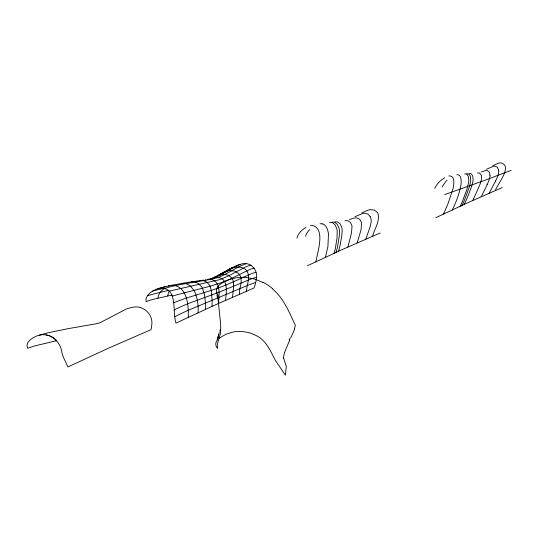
<?xml version="1.0" encoding="UTF-8"?>
<svg xmlns="http://www.w3.org/2000/svg" width="538" height="538" viewBox="0 0 538 538"><rect width="100%" height="100%" fill="white"/><g stroke="black" fill="none" stroke-linecap="round" stroke-linejoin="round"><path stroke-width="0.81" d="M232.544 297.38L233.714 285.644L233.189 280.843A47.028 21.271 -27.2 0 0 231.952 278.233L228.697 275.301L223.99 274.299A11.782 5.4 -28.3 0 0 221.528 274.629L214.682 277.198L216.673 276.155M172.093 295.046L152.402 299.505A48.628 21.728 -25.5 0 0 146.107 301.657L146.033 298.59L147.399 295.745A12.636 5.972 -26 0 1 152.664 291.058L155.643 289.484A8.716 4.136 -26 0 1 157.863 288.711C178.784 284.844 171.938 311.206 175.987 323.109L214.44 305.268L254.017 288.005A81.124 36.497 -26.9 0 0 255.705 282.477A90.034 40.592 -26.6 0 0 256.135 279.881C258.98 270.345 250.231 260.486 240.405 264.34A15.528 7.095 -29 0 0 237.211 265.342L231.898 267.823M157.997 297.965L158.461 295.288L160.297 292.201A13.356 6.274 -26.5 0 1 164.312 288.563M246.485 291.273C246.646 284.501 250.937 277.023 246.693 270.715A36.759 16.638 -28.1 0 0 245.153 269.148L240.963 267.225L235.94 267.117A13.06 5.985 -28.8 0 0 233.25 267.742L224.918 271.589M489.977 175.751L489.452 172.227L487.468 170.66A11.506 4.445 -36.5 0 0 484.926 170.734L481.16 172.019M167.715 295.913L168.549 292.591A14.432 6.745 -26.9 0 1 169.309 291.246M225.63 300.386C226.034 292.733 229.027 279.188 218.3 277.46C200.519 282.114 181.871 283.042 164.245 288.55M218.684 303.392C218.684 295.382 221.602 281.825 211.01 279.363A11.728 5.4 -27.8 0 0 207.54 279.491L207.271 279.545M188.239 317.568C188.717 306.048 187.48 286.498 172.678 285.214A8.756 4.136 -26.5 0 0 171.097 285.429L168.663 285.96M197.964 313.082C198.73 305.988 197.48 298.677 194.864 292.06A98.575 44.607 -24 0 0 193.962 290.332L190.089 285.691L185.583 283.445M365.753 239.275L370.184 226.592L371.126 222.201A43.531 18.864 -32.4 0 0 370.292 216.666M296.922 238.139L298.045 235.072L300.022 232.275A13.026 5.918 -32 0 1 303.923 228.731L305.947 227.386M218.784 334.333L218.408 335.732L219.322 332.524M372.605 236.276C374.307 229.074 379.559 222.402 378.261 214.696A35.932 15.488 -32.9 0 0 377.279 212.409L374.394 210.076L370.359 209.645A12.509 5.407 -33.6 0 0 368.026 210.15L361.933 212.833M218.132 336.694L217.534 338.819L218.515 335.322M357.111 243.055L361.045 229.921L361.59 223.485A42.415 18.474 -32.1 0 0 361.321 222.16L359.7 219.282L356.761 217.917A11.836 5.151 -33.1 0 0 353.641 218.152L349.377 219.612M294.501 329.027L295.335 325.342C289.276 312.322 283.734 298.254 272.403 288.785M219.773 331.159L220.17 329.76M315.934 261.905C317.259 252.591 326.169 227.984 311.704 225.301A8.137 3.712 -32 0 0 310.554 225.462M305.51 236.33L306.64 233.546L308.61 230.721A11.964 5.393 -32.2 0 1 309.619 229.652M217.91 337.501L217.13 339.895M347.891 247.05L351.415 233.243L352.02 226.686A43.766 19.227 -31.8 0 0 351.785 225.261L350.467 222.443L347.985 220.836A11.372 4.99 -32.8 0 0 344.999 220.782M325.349 257.594L327.931 246.444L328.462 234.164A95.845 43.349 -29.2 0 0 327.884 230.903C327.138 228.112 325.752 224.884 322.766 223.942M489.109 193.337L495.565 181.071M434.731 188.394L436.432 185.274L438.726 182.483A12.589 5.104 -35.9 0 1 442.747 179.026L444.704 177.748M289.874 339.686L284.609 352.289L283.587 356.66A44.768 16.093 -27 0 0 283.674 358.167M495.357 190.586C496.769 184.783 513.756 165.536 500.414 162.812A12.192 4.654 -36.8 0 0 498.43 163.216L492.889 165.664M487.206 184.628L481.234 196.8M443.52 214.171L448.147 203.297L452.875 189.134A89.066 37.404 -33.8 0 0 453.763 184.151C454.059 181.212 453.823 175.859 449.802 175.892A7.862 3.201 -36 0 0 448.847 176M290.863 337.588L293.627 331.549A79.012 25.279 -36.3 0 0 294.515 329.021M442.001 186.982L445.928 181.346A11.58 4.654 -36.1 0 1 447.011 180.291M472.841 200.452L479.822 184.816A75.764 30.592 -34.8 0 0 480.952 181.541L481.295 180.163A44.62 17.64 -35.5 0 0 481.51 178.993L481.402 175.381L479.735 173.216A11.042 4.311 -36.3 0 0 477.374 172.994M452.142 210.197C456.184 202.12 459.479 193.512 460.972 184.568A89.812 37.304 -33.9 0 0 461.153 182.57C461.18 180.035 461.355 176.612 458.914 175.085A9.913 3.995 -36.1 0 0 456.823 174.769M217.318 340.077C215.22 342.37 215.267 346.035 217.399 348.301A51.413 10.074 66.5 0 1 217.339 346.042L217.715 342.787L220.264 334.246A104.648 20.074 68.9 0 0 220.533 323.029L217.951 297.951A56.981 12.663 67 0 1 218.072 295.463C210.916 284.898 228.744 279.309 236.249 277.803A34.472 30.175 3.7 0 1 246.243 277.433L254.696 279.094L262.8 282.376M219 338.341L225.973 334.206L233.613 331.919A30.673 27.808 3.1 0 1 242.53 331.529L247.574 332.356A34.257 31.123 3 0 1 256.027 335.497C264.992 339.646 269.612 348.792 273.674 357.239A91.063 79.093 17.9 0 0 275.496 360.521L285.402 375.215L286.283 366.539L283.661 358.173M219.753 274.467L228.051 270.95A11.513 5.279 -28.6 0 1 229.955 270.607L234.595 271.065L238.294 273.311A42.515 19.227 -27.6 0 1 239.329 274.494A45.152 20.417 -27.5 0 1 240.849 277.816C242.214 283.398 238.959 288.772 239.43 294.367M220.782 273.916L225.173 271.461M355.019 216.679L362.666 213.458A11.11 4.822 -33.4 0 1 364.293 213.216L367.905 214.023L370.272 216.673M486.399 169.282L493.319 166.35A10.821 4.149 -36.7 0 1 494.671 166.188L497.341 167.217L498.544 170.089M219.941 274.387L217.823 275.557A53.592 26.355 -28.3 0 1 214.373 277.359L212.591 278.18A8.581 4.022 -28.2 0 1 212.241 278.321L212.201 278.334A6.644 3.107 -28.2 0 1 211.178 278.691L210.755 278.805M218.704 275.046L231.703 267.924M226.801 270.553L229.148 269.276M229.329 269.182L229.934 268.859M230.015 268.812L230.829 268.381M231.495 268.038L232.281 267.628M174.789 316.687L180.418 313.923A123.922 48.292 -27 0 1 188.34 310.244L247.285 285.543A82.892 33.484 -28.5 0 1 255.705 282.477M174.016 309.962L182.994 305.759A78.931 32.744 -26.8 0 1 187.5 303.849L218.011 292.625L251.266 278.919A38.965 16.644 -29 0 1 256.323 277.326M435.78 217.688L465.262 203.889A90.445 31.648 -34.1 0 1 467.347 202.913L502.223 187.587M307.467 265.732L339.592 250.782A93.444 35.723 -31.3 0 1 341.872 249.719L380.144 233.001M173.72 302.8L175.496 302.074A88.662 36.967 -26.5 0 1 186.262 298.086L211.387 290.379A121.682 62.401 -29.5 0 0 218.576 287.864A143.041 74.964 -29.8 0 0 225.906 285.005A153.707 81.433 -29.9 0 0 233.438 281.818A136.329 70.929 -29.7 0 0 240.97 278.348L252.14 273.445A20.78 9.139 -29.2 0 1 255.994 272.41M218.3 277.46L224.306 274.757L239.403 266.512A31.164 13.934 -29.1 0 1 244.131 264.528L246.196 263.802M444.563 194.615L484.59 180.405L511.1 170.371M158.596 288.536L163.075 287.305M157.863 288.711L163.613 287.164M147.399 295.745L152.146 294.434A163.29 65.616 -24.7 0 1 168.394 290.48M169.194 291.139L219.443 279.699L227.392 276.438L246.001 266.761A21.224 9.523 -29.2 0 1 248.926 265.732L250.97 265.16M152.657 291.058L163.377 288.375M163.229 287.258L168.925 285.9M39.281 335.228C50.626 332.202 60.908 341.966 61.984 353.002A249.746 112.65 -31 0 0 63.679 357.878L67.929 366.95L107.889 348.449L151.037 329.659A85.535 38.131 -22.8 0 0 151.682 325.625C153.713 314.152 142.631 304.125 131.38 307.601A16.335 7.552 -24.8 0 0 126.161 309.101L100.989 322.242A9.395 4.418 -23.7 0 1 98.34 323.251L96.679 323.647A31.634 15.232 -23.8 0 1 95.495 323.903L68.124 328.651L49.456 332.504A96.255 41.002 -21.7 0 0 39.281 335.221L38.467 335.436A9.341 4.344 -21.4 0 0 36.039 336.284L32.899 337.931A13.537 6.281 -21.5 0 0 27.821 342.659L26.9 345.423L27.727 348.321A52.058 22.744 -21.6 0 1 34.62 345.941L56.719 340.668L53.834 338.052L50.411 336.169M163.673 287.144L164.998 286.815M168.885 285.913L169.409 285.792M171.266 285.396L181.736 283.452A11.204 5.252 -26.8 0 1 185.556 283.472M254.319 268.173L253.344 268.375A17.243 7.693 -29.3 0 0 250.452 269.202L230.109 279.094L220.136 283.143L208.246 286.727L177.143 294.73A136.289 55.064 -25.7 0 0 172.537 296.095M207.668 279.471L210.694 278.825A22.414 10.646 -28.4 0 0 213.391 278.005L219.396 275.389L233.25 267.742A51.534 22.63 -29 0 1 240.405 264.34M181.905 283.418L191.266 281.878A11.459 5.34 -27.2 0 1 195.018 281.973L198.401 283.499L201.474 286.646A74.103 33.679 -25.1 0 1 202.449 288.227L204.467 294.394L205.657 305.214A159.302 70.572 -22.4 0 1 205.455 309.491M191.38 281.865L200.149 280.567M203.552 280.103L200.311 280.54M45.938 334.939L49.684 335.887M216.962 295.019L217.386 297.285M262.934 282.174A48.333 41.984 4.2 0 1 272.564 288.65M289.168 340.103A158.206 44.809 -39.7 0 1 290.13 338.012M211.965 306.391A256.861 112.583 -19.8 0 0 212.154 302.336L211.548 291.482L210.109 286.216A57.68 26.254 -26 0 0 209.262 284.763L206.457 281.925L203.25 280.594A11.264 5.219 -27.5 0 0 200.156 280.554M203.989 280.486A13.168 6.053 -27.7 0 1 206.02 279.834M211.69 278.529A12.851 5.891 -28 0 1 218.327 277.433M338.503 251.3A193.451 88.414 -26.4 0 0 340.117 245.227L341.859 235.503L342.168 230.109A61.984 27.593 -30.9 0 0 341.724 227.271L340.144 223.869L337.871 222.12A10.827 4.815 -32.6 0 0 335.087 221.838M333.984 253.479A141.38 63.666 -27.9 0 0 335.288 248.838L336.99 238.3L337.218 231.367A74.056 33.161 -30.3 0 0 336.667 228.381L334.986 224.756L332.666 222.846A11.103 4.963 -32.4 0 0 329.599 222.483M336.021 252.49A159.557 72.24 -27.4 0 0 337.487 247.097L339.249 236.33L339.438 230.815A68.534 30.612 -30.5 0 0 338.94 227.89L337.299 224.353L334.999 222.51A10.975 4.896 -32.5 0 0 332.074 222.181M320.076 223.781A10.249 4.634 -32.2 0 1 322.746 223.963M460.091 206.384A133.727 56.154 -32.8 0 0 462.344 201.622L466.856 189.531L468.632 182.295A70.007 28.521 -34.6 0 0 468.786 180.425L468.39 176.585L467.051 174.48A10.753 4.284 -36.2 0 0 464.711 173.935M498.686 170.001A46.154 17.936 -35.8 0 1 495.485 181.104M490.111 175.677A56.147 22.152 -35.4 0 1 487.065 184.682M464.26 204.366A181.131 78.326 -31.7 0 0 467.132 198.125L471.51 186.8A89.745 36.88 -34.2 0 0 472.203 184.588L472.915 181.319A59.012 23.78 -34.9 0 0 473.09 179.551L472.72 175.939L471.369 174.003A10.498 4.156 -36.2 0 0 469.23 173.566M461.967 205.469A150.411 63.814 -32.4 0 0 464.55 199.928L469.398 186.854A95.959 39.657 -34 0 0 469.741 185.677L470.548 181.864A65.037 26.369 -34.7 0 0 470.71 180.042L470.333 176.289L468.988 174.251A10.632 4.223 -36.2 0 0 466.749 173.761"/></g></svg>
